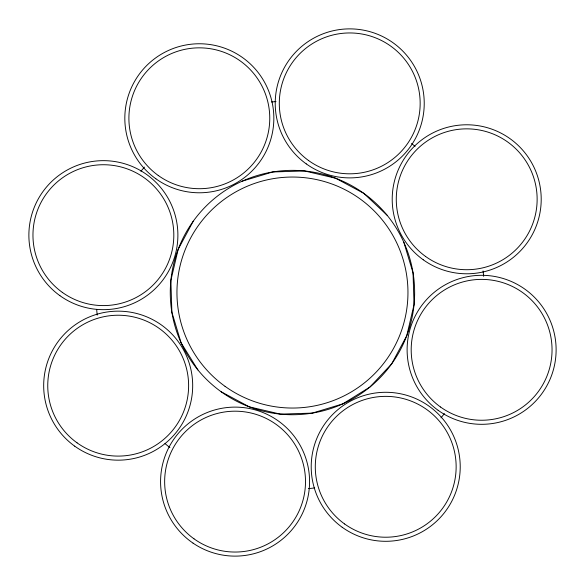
<?xml version="1.0" encoding="UTF-8"?>
<svg xmlns="http://www.w3.org/2000/svg" width="585" height="585" viewBox="0 0 585 585"><rect width="100%" height="100%" fill="white"/><g stroke="black" fill="none" stroke-linecap="round" stroke-linejoin="round"><path stroke-width="0.88" d="M193.233 221.24L178.162 249.356L170.879 280.405L171.88 312.288L181.101 342.825L197.905 369.932M403.818 242.263L413.039 272.8L414.041 304.675L406.75 335.731L391.679 363.841L369.844 387.094L342.737 403.899L312.2 413.12L280.325 414.122L249.268 406.838L221.159 391.767A122.185 122.185 0 0 1 242.175 181.182L272.712 171.961L304.595 170.959L335.644 178.249L363.76 193.321L387.007 215.156M444.373 413.58A194.205 194.205 0 0 1 440.995 417.851M314.708 487.934A194.205 194.205 0 0 1 308.383 488.629M169.913 447.591A194.205 194.205 0 0 1 164.985 443.562M97.183 315.088A194.205 194.205 0 0 1 96.708 309.64M140.912 171.266A194.205 194.205 0 0 1 144.458 167.105M271.462 101.98A194.205 194.205 0 0 1 275.996 101.593M411.547 143.5A194.205 194.205 0 0 1 415.072 146.382M483.049 270.928A194.205 194.205 0 0 1 483.656 276.347M221.159 391.767A122.185 122.185 0 0 0 414.041 304.675A122.185 122.185 0 0 0 242.175 181.182M308.631 160.575A70.427 70.427 0 0 0 419.811 110.382A70.427 70.427 0 0 0 320.741 39.195A70.427 70.427 0 0 0 308.631 160.575M306.255 163.888A74.5 74.5 0 0 0 423.862 110.784A74.5 74.5 0 0 0 319.066 35.48A74.5 74.5 0 0 0 306.255 163.888M193.043 543.129A74.5 74.5 0 0 0 309.363 487.261A74.5 74.5 0 0 0 202.827 414.458A74.5 74.5 0 0 0 193.043 543.129M193.979 538.807A70.427 70.427 0 0 0 305.158 488.614A70.427 70.427 0 0 0 206.095 417.427A70.427 70.427 0 0 0 193.979 538.807M225.057 386.341A115.501 115.501 0 0 0 407.387 304.017A115.501 115.501 0 0 0 244.925 187.273A115.501 115.501 0 0 0 225.057 386.341M59.911 295.666A74.5 74.5 0 0 0 177.518 242.563A74.5 74.5 0 0 0 72.723 167.259A74.5 74.5 0 0 0 59.911 295.666M62.288 292.354A70.427 70.427 0 0 0 173.467 242.153A70.427 70.427 0 0 0 74.405 170.974A70.427 70.427 0 0 0 62.288 292.354M438.143 410.312A74.5 74.5 0 0 0 555.75 357.208A74.5 74.5 0 0 0 450.955 281.911A74.5 74.5 0 0 0 438.143 410.312M440.52 407.006A70.427 70.427 0 0 0 551.699 356.806A70.427 70.427 0 0 0 452.636 285.626A70.427 70.427 0 0 0 440.52 407.006M155.859 178.776A74.5 74.5 0 0 0 273.473 125.673A74.5 74.5 0 0 0 168.677 50.368A74.5 74.5 0 0 0 155.859 178.776M158.235 175.471A70.427 70.427 0 0 0 269.414 125.27A70.427 70.427 0 0 0 170.352 54.083A70.427 70.427 0 0 0 158.235 175.471M74.712 446.165A74.5 74.5 0 0 0 192.319 393.061A74.5 74.5 0 0 0 87.531 317.757A74.5 74.5 0 0 0 74.712 446.165M77.088 442.86A70.427 70.427 0 0 0 188.268 392.659A70.427 70.427 0 0 0 89.205 321.472A70.427 70.427 0 0 0 77.088 442.86M342.24 527.297A74.5 74.5 0 0 0 459.854 474.194A74.5 74.5 0 0 0 355.058 398.89A74.5 74.5 0 0 0 342.24 527.297M344.616 523.984A70.427 70.427 0 0 0 455.795 473.791A70.427 70.427 0 0 0 356.733 402.604A70.427 70.427 0 0 0 344.616 523.984M423.233 259.784A74.5 74.5 0 0 0 540.84 206.68A74.5 74.5 0 0 0 436.052 131.384A74.5 74.5 0 0 0 423.233 259.784M425.609 256.479A70.427 70.427 0 0 0 536.789 206.278A70.427 70.427 0 0 0 437.726 135.091A70.427 70.427 0 0 0 425.609 256.479"/></g></svg>
